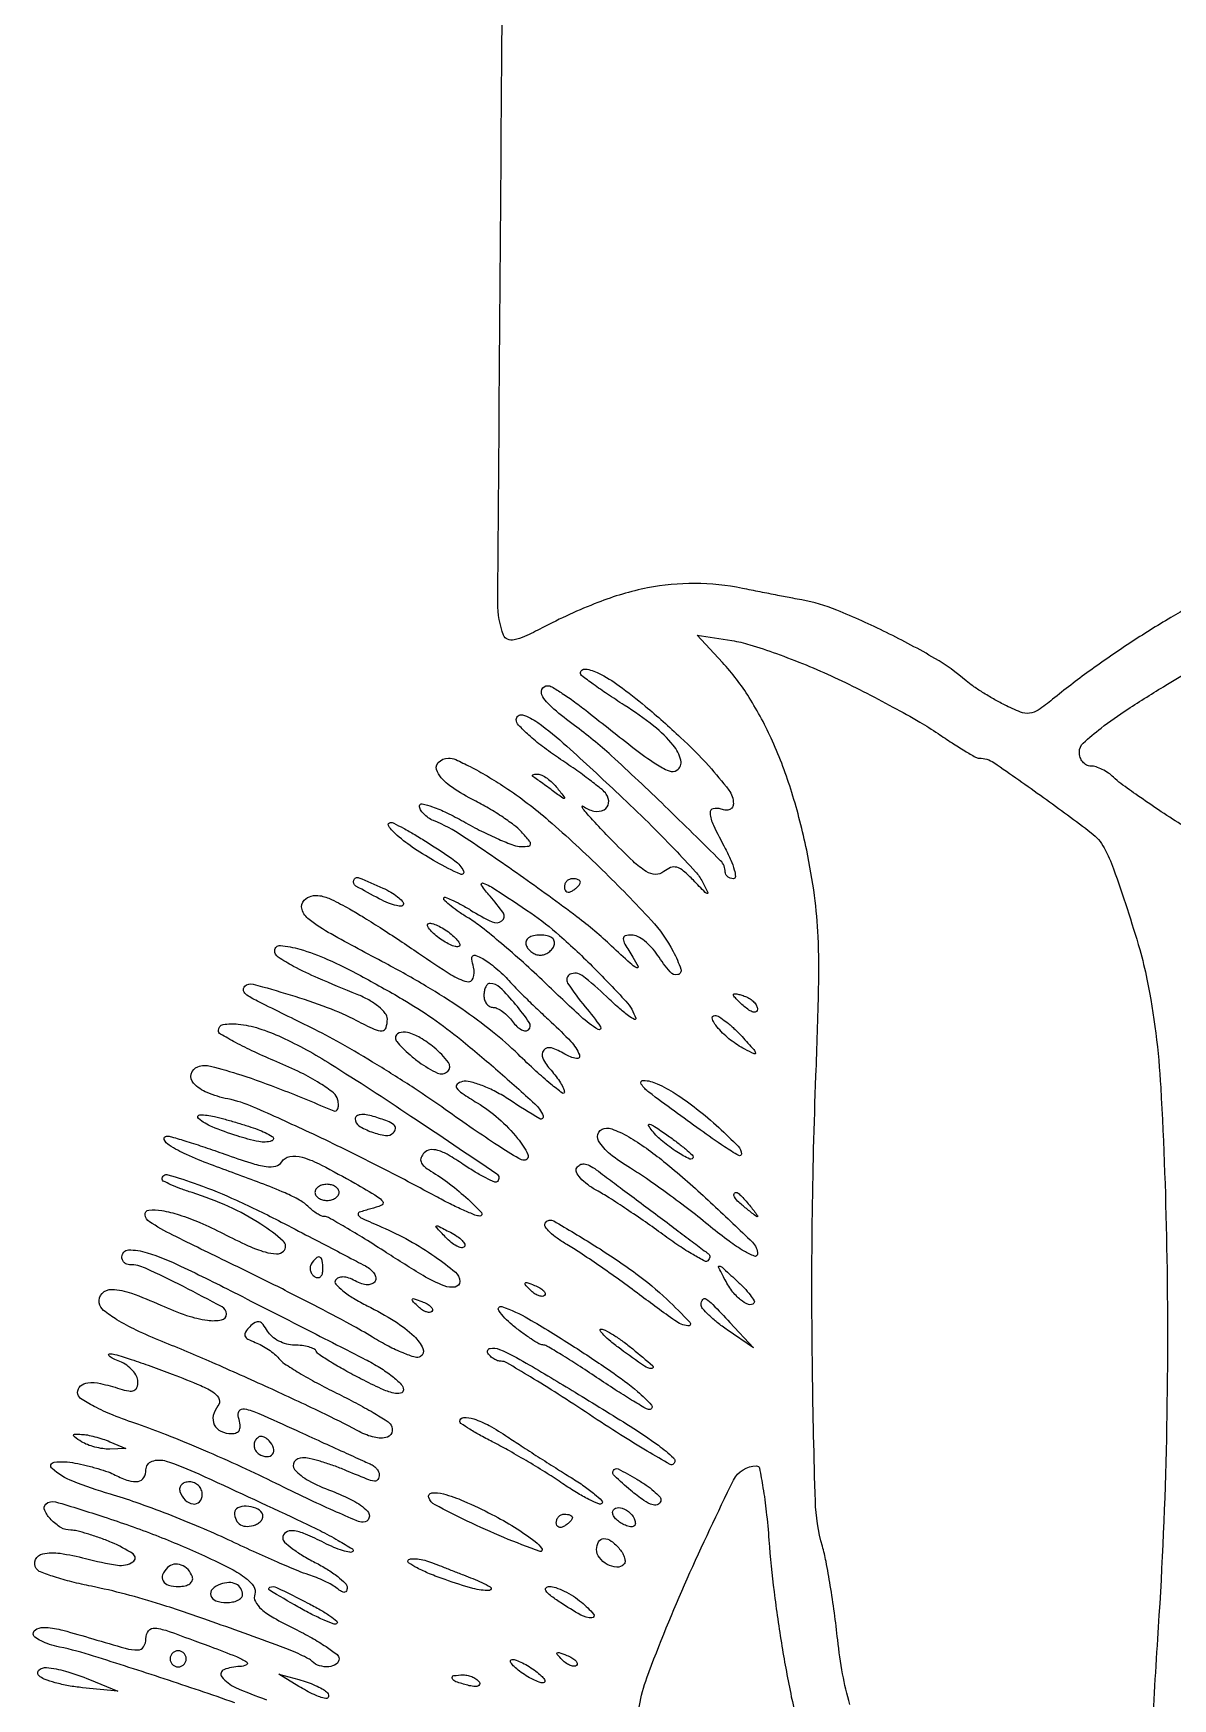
# Model space of a CAD drawing. Extents: x 55 to 655, y 169 to 856.
# Drawn here: x 348 to 489.6, y 323 to 530.1 of the extents above; entities that cross this region are included whole.
import ezdxf

# ---------------------------------------------------------------- set-up
doc = ezdxf.new("R2010")
doc.units = 0

msp = doc.modelspace()

# ---------------------------------------------------------------- linework, layer by layer
for points in [[(494.150719, 460.117435, 0.01533), (489.364584, 457.468927, 0.011486), (484.257105, 454.273509, 0.011367), (479.23006, 450.799077, 0.013761), (474.683577, 447.306707, -0.020415), (472.894872, 445.97017, -0.122725), (471.815336, 445.567941, -0.124611), (470.681201, 445.722578, -0.021313), (468.683577, 446.629258, -0.012363), (467.350403, 447.346223, -0.010469), (465.977192, 448.167656, -0.010603), (464.756983, 448.969236, -0.028874), (463.940906, 449.602809, 0.048006), (460.054488, 452.388844, 0.017227), (454.042612, 455.607614, 0.017014), (447.867711, 458.388086, 0.053223), (443.5, 459.656916, -0.003541), (442.395973, 459.86176, -0.000786), (440.510277, 460.228546, -0.000817), (438.33303, 460.659292, -0.000788), (436.13073, 461.102342, 0.048778), (430.214913, 461.711585, 0.050125), (424.34858, 461.152484, 0.044645), (418.15364, 459.341453, 0.027395), (411.230276, 456.179473, -0.012566), (409.058779, 455.108833, -0.060749), (407.751713, 454.687858, -0.1424), (406.946309, 454.762703, -0.210224), (406.453837, 455.259703, -0.09369), (405.724836, 459.275609, -0.000117), (406.340465, 541.409933, -0.000193), (406.997189, 622.332534, -0.055333)], [(449.463165, 322.333982, -0.023782), (448.582761, 326.127134, -0.017973), (447.966635, 330.359221, 0.006734), (447.552704, 333.732645, 0.006483), (447.043353, 337.136771, 0.006431), (446.517113, 340.124377, 0.023343), (446.070242, 342, -0.06263), (445.192763, 347.598417, -0.004155), (444.832672, 363.915421, -0.00636), (444.813657, 382.313592, -0.006579), (445.265584, 400.5, 0.003734), (445.596245, 411.325801, 0.016031), (445.538238, 417.776291, 0.023711), (445.084153, 422.895882, 0.017105), (444.113571, 428.547258, 0.023794), (442.266187, 435.726224, 0.030583), (439.861606, 442.103032, 0.03381), (436.967207, 447.538144, 0.048125), (433.644763, 451.880532), (430.5, 455.261064), (434.821507, 454.60728, -0.03768), (437.040171, 454.098379, -0.011104), (440.351743, 452.989904, -0.01108), (444.032432, 451.573413, -0.011705), (447.579343, 450.019397, -0.008237), (451.133482, 448.290159, -0.006956), (454.836563, 446.347162, -0.007027), (458.164682, 444.480405, -0.019354), (460.438011, 443.042649, 0.00673), (462.1821, 441.876957, 0.009617), (463.762608, 440.893778, 0.006019), (465.105719, 440.115437, 0.129003), (465.545692, 440, -0.15158), (467.387003, 439.428662, -0.005364), (473.541702, 435.104405, -0.006684), (479.485551, 430.710655, -0.107783), (481.093602, 428.825103, -0.037133), (482.253275, 426.208371, -0.007091), (483.933891, 421.281745, -0.007943), (485.503433, 416.184065, -0.021357), (486.405333, 412.5, -0.035463), (488.11714, 399.038522, -0.009916), (488.876343, 377.814938, -0.010009), (488.778299, 353.855564, -0.010772), (487.711327, 330.5, 0.007123), (487.000267, 317.083436, 0.026371)], [(490.620438, 431.743293, -0.00464), (487.845252, 433.558697, -0.005642), (485.280995, 435.312459, -0.004798), (483.157392, 436.830881, -0.038786), (482.247877, 437.609266, 0.04491), (481.610352, 438.141511, 0.036921), (480.846028, 438.591472, 0.038329), (480.076052, 438.900479, 0.076404), (479.428571, 439, -0.12268), (478.883729, 439.135725, -0.100766), (478.419643, 439.518075, -0.091084), (478.107848, 440.089975, -0.079537), (478, 440.76366, -0.210123), (478.480194, 441.855858, -0.021326), (480.699308, 443.723886, -0.019927), (484.016911, 446.07843, -0.007891), (488.75, 449.056305, -0.008033), (498.786786, 454.933511, -0.017561)], [(423, 318.610906, -0.088743), (424.25987, 325.653423, -0.016281), (429.263099, 337.943628, -0.009937), (435.034665, 350.233909, -0.28536), (437.87718, 352, -0.357892), (438.238604, 351.703295, -0.007664), (438.680852, 349.282812, -0.01404), (439.093517, 346.296416, -0.008555), (439.421148, 342.75, 0.012077), (440.058175, 336.347165, 0.010049), (441.036037, 329.575581, 0.010314), (442.205274, 323.29775, 0.021808), (443.422039, 318.5, -0.156986)], [(373.026486, 322.547282, 0.003764), (364.266893, 325.513919, 0.003259), (355.497993, 328.347065, 0.024081), (351.25, 329.467277, -0.025471), (350.005085, 329.799268, -0.037253), (348.954687, 330.226153, -0.041546), (348.204144, 330.679662, -0.24054), (348, 331.079455, -0.303424), (348.437577, 331.734136, -0.118531), (349.564909, 331.911968, -0.04506), (351.67839, 331.550125, -0.008729), (355.408931, 330.489176, 0.005418), (359.43272, 329.31598, 0.068734), (360.9914, 329.103301, 0.257405), (361.712356, 329.502339, 0.141282), (362, 330.5, -0.162531), (362.330381, 331.489511, -0.267706), (363.118804, 331.825794, -0.056121), (364.889489, 331.407263, -0.003426), (370, 329.535508, -0.005261), (373.246205, 328.282188, -0.054139), (374.514466, 327.610348, -0.577428), (374.488453, 327.248872, -0.108739), (373.666667, 327.052104, 0.090276), (371.670329, 326.650642, 0.503885), (371.433882, 325.757427, 0.11988), (373.12838, 324.449219, 0.020061), (376.972626, 322.919496, -0.009821)]]:
    msp.add_lwpolyline(points, format="xyb")
for points in [[(424.059769, 446.449939, -0.013408), (428.448776, 442.574443, -0.021703), (431.940772, 439.024996, -0.021151), (434.426859, 436.022247, -0.163753), (435, 434.319159, -0.131514), (434.882404, 433.879808, -0.156685), (434.566061, 433.592752, -0.126361), (434.081845, 433.507305, -0.072548), (433.5, 433.638374, 0.151191), (432.493721, 433.705187, 0.376118), (432.099179, 433.149587, 0.086319), (432.517119, 431.663912, 0.011393), (434.001943, 428.735191, -0.019711), (434.698927, 427.301815, -0.037914), (435.121494, 426.097212, -0.055338), (435.249277, 425.25755, -0.426115), (435.001943, 425, -0.08157), (434.61926, 425.062849, -0.092029), (434.294321, 425.244222, -0.100686), (434.077057, 425.514292, -0.119759), (434, 425.831394, 0.199899), (433.419047, 427.226441, 0.00258), (426.503639, 434.019071, 0.007764), (419.832015, 440.306436, 0.026992), (415.25, 444.059387, -0.018917), (412.700896, 446.079395, -0.067039), (411.314002, 447.632338, -0.249457), (411.217749, 448.535582, -0.306059), (411.905386, 449, -0.13463), (412.44978, 448.850711, -0.010444), (413.745355, 448.045313, -0.013678), (415.26628, 446.994867, -0.010008), (416.897715, 445.75, 0.002468), (422.68132, 441.197205, 0.020683), (425.386411, 439.26363, 0.047612), (427.004253, 438.412975, 0.240083), (427.990921, 438.494389, 0.33167), (428.478479, 439.72681, 0.104673), (427.520696, 441.601291, 0.056047), (425.11279, 443.973147, 0.024201), (421.436392, 446.583839, -0.005728), (419.352606, 447.950714, -0.008991), (417.59694, 449.177755, -0.003759), (416.138865, 450.253169, -0.236198), (416, 450.530729, -0.454637), (416.616553, 451.068647, -0.08336), (418.258534, 450.556489, -0.040729), (420.817582, 448.987171, -0.016256)], [(420.817333, 435.456249, -0.005811), (424.437218, 431.968416, -0.007554), (427.666648, 428.685906, -0.005833), (430.288566, 425.874146, -0.066149), (431.153849, 424.627381, -0.003946), (431.840755, 423.264007, -0.607508), (431.759545, 423.153332, -0.162663), (431.500343, 423.287151, -0.001628), (430.037108, 424.800821, 0.02364), (428.822313, 425.951554, 0.107233), (427.970253, 426.414169, 0.165692), (427.205135, 426.379988, 0.080091), (426.350499, 425.875925, -0.186157), (425.338832, 425.535469, -0.128637), (424.171965, 425.895587, -0.052942), (422.530523, 427.172149, -0.008741), (419.6868, 430.009436, -0.004363), (417.808089, 431.984808, -0.01251), (416.550135, 433.400192, -0.058918), (416.191828, 433.942507, -0.792101), (416.292382, 434.026713, 0.109065), (417.665745, 433.404499, 0.172022), (418.93498, 433.573776, 0.254774), (419.502024, 434.405176, 0.180519), (419.208359, 435.520042, 0.070534), (418.678936, 436.082013, 0.006585), (417.173468, 437.253332, 0.008356), (415.328237, 438.602474, 0.006471), (413.275785, 440.011683, -0.01562), (411.272847, 441.441504, -0.021676), (409.57861, 442.85283, -0.018975), (408.305515, 444.101822, -0.18635), (408.025785, 444.785184, -0.505973), (408.77722, 445.361218, -0.087049), (410.68393, 444.424926, -0.026703), (414.302491, 441.477626, -0.004573)], [(406.603877, 436.387267, -0.032607), (412.045975, 432.240013, -0.014316), (418.709921, 426.093819, -0.012631), (424.794664, 419.842581, -0.06745), (427.523909, 415.953766, -0.033049), (428.482258, 413.755872, -0.448135), (428.111194, 413.072589, -0.285293), (427.138774, 413.400383, -0.027459), (425.591957, 415.5, 0.04068), (424.847514, 416.456528, 0.042388), (423.967438, 417.265625, 0.0462), (423.088425, 417.824521, 0.11906), (422.361937, 418, 0.07024), (421.566087, 417.887645, 0.349509), (421.322251, 417.544516, 0.119057), (421.523062, 416.875616, 0.009028), (422.512378, 415.25, -0.027256), (423.165546, 414.083006, -0.723753), (422.993916, 413.915387, -0.065431), (422.176818, 414.486567, -0.003585), (419.877388, 416.619805, 0.027448), (415.567487, 420.251539, 0.007828), (408.493819, 425.405516, 0.006513), (401.344926, 430.306751, 0.049724), (397.75, 432.217776, -0.051144), (397.080644, 432.576033, -0.054633), (396.514063, 433.055962, -0.061188), (396.127367, 433.579003, -0.129316), (396, 434.063234, -0.478625), (396.320182, 434.321092, -0.032424), (397.611175, 433.950369, -0.027644), (399.380175, 433.202996, -0.014699), (401.484851, 432.095458, 0.011941), (403.707264, 430.910268, 0.014433), (405.84913, 429.909291, 0.013088), (407.683648, 429.172005, 0.089227), (408.639839, 429, 0.025337), (409.598725, 429.048621, 0.380888), (409.806886, 429.275853, 0.181234), (409.661737, 429.680009, 0.008048), (408.664889, 430.8178, 0.047971), (407.733003, 431.66761, 0.01481), (406.178263, 432.76325, 0.014664), (404.357151, 433.89219, 0.015607), (402.509901, 434.887953, -0.040674), (399.75204, 436.557971, -0.106563), (398.211982, 438.269612, -0.319498), (398.326146, 439.42914, -0.216846), (399.580532, 440, -0.105526), (400.490847, 439.805713, -0.013637), (402.29561, 438.93876, -0.015416), (404.404074, 437.770635, -0.01231)], [(413.127555, 436.25, -0.002253), (414.013098, 435.11031, -0.484056), (413.983598, 434.992604, -0.268706), (413.813734, 435.009889, -0.001613), (412.5, 435.967032, 0.000677), (411.703647, 436.549513, 0.000854), (410.965104, 437.086246, 0.000676), (410.344143, 437.534628, 0.006866), (410.083333, 437.717032, -0.262974), (410.031105, 437.82247, -0.280207), (410.095803, 437.916878, -0.081051), (410.335842, 437.981211, -0.025033), (410.710889, 438, -0.118513), (411.206305, 437.880901, -0.038743), (411.851526, 437.485937, -0.036088), (412.52532, 436.919689, -0.033687)], [(396.935812, 429.54052, -0.012704), (400.380437, 427.241613, -0.130458), (401.470432, 425.940771, -0.698747), (401.07854, 425.546036, -0.020322), (398.094082, 427.067279, -0.019202), (395.37875, 428.733683, -0.031215), (393.227475, 430.373313, -0.060469), (392.163198, 431.547458, -0.608423), (392.397427, 432, -0.118287), (392.808048, 431.90148, -0.006417), (393.995533, 431.277528, -0.009707), (395.396543, 430.482717, -0.006912)], [(391.452947, 423.839485, -0.026231), (392.428217, 423.331777, -0.034875), (393.251803, 422.765729, -0.037436), (393.839601, 422.221743, -0.189535), (394, 421.813805, -0.405809), (393.785387, 421.592925, -0.063496), (393.11875, 421.658494, -0.041569), (392.151212, 421.966241, -0.021555), (391, 422.5, -0.012085), (388.097647, 424.090913, -0.356915), (387.821789, 424.824763, -0.429329), (388.452472, 425.116801, -0.01253)], [(414, 423.940983, 0.108972), (414.078288, 423.586039, 0.182303), (414.29375, 423.3746, 0.161196), (414.6179, 423.343488, 0.082592), (415, 423.5, 0.029505), (415.382774, 423.768994, 0.035638), (415.70625, 424.066025, 0.038439), (415.934461, 424.34829, 0.151918), (416, 424.559017, 0.210953), (415.92554, 424.727648, 0.081139), (415.70625, 424.870461, 0.061769), (415.382849, 424.967655, 0.042167), (415, 425, 0.105053), (414.618444, 424.918938, 0.099167), (414.29375, 424.688914, 0.09642), (414.076123, 424.345238, 0.093332)], [(387.296305, 421.25, -0.010718), (388.857758, 420.325275, -0.003613), (391.094531, 418.9125, -0.003592), (393.546319, 417.314037, -0.004111), (395.86638, 415.75, 0.008602), (399.945952, 413.052788, 0.078766), (401.890114, 412.208341, 0.392632), (402.666674, 412.628273, 0.146682), (402.714788, 413.982652, -0.022468), (402.494684, 415.011022, -0.249388), (402.623602, 415.396321, -0.294583), (402.992119, 415.465723, -0.028883), (403.848156, 415.057938, -0.032759), (404.596155, 414.580808, -0.01592), (405.488433, 413.880933, -0.015716), (406.374444, 413.090569, -0.021852), (407.112466, 412.325286, 0.013532), (407.973481, 411.402221, 0.004171), (409.319796, 410.057625, 0.004169), (410.851563, 408.578021, 0.004566), (412.362466, 407.168756, -0.019609), (414.787742, 404.766223, -0.087594), (415.874106, 403.094084, -0.601802), (415.497038, 402.629771, -0.091121), (414.045478, 403.203671, 0.066434), (412.395993, 403.951341, 0.299474), (411.430873, 403.664336, 0.300854), (411.315327, 402.666803, 0.066699), (412.339464, 401.17739, -0.022028), (412.975096, 400.409613, -0.025044), (413.512218, 399.620088, -0.025364), (413.895788, 398.912244, -0.111933), (414, 398.452563, -0.618357), (413.761391, 398.333398, -0.01086), (412.310938, 399.473475, -0.01397), (410.456606, 401.086161, -0.007445), (408.25, 403.177733, 0.025322), (405.072207, 405.98121, 0.017874), (401.242156, 408.812195, 0.016176), (396.795308, 411.652637, 0.012281), (391.75, 414.484844, -0.004113), (385.003457, 418.128421, -0.03952), (382.279388, 419.922539, -0.148227), (381.393096, 421.177012, -0.283814), (381.666667, 422.333333, -0.129779), (382.550932, 422.848217, -0.115327), (383.616623, 422.890365, -0.064602), (385.0747, 422.408574, -0.016273)], [(409.814753, 420.73723, -0.032792), (413.405602, 417.945215, -0.015084), (417.715962, 413.876086, -0.011408), (421.641366, 409.75593, -0.105582), (422.875005, 407.640737, -0.668809), (422.710833, 407.499787, -0.042355), (421.961922, 407.963276, -0.021734), (420.755448, 408.943519, -0.009515), (419.240032, 410.340627, 0.025412), (416.227919, 412.945464, 0.283134), (414.716847, 413.112934, 0.45429), (414.406564, 412.019569, 0.030807), (416.582207, 409.084672, -0.024184), (418.496901, 406.572004, -0.805888), (418.203011, 406.258962, -0.051052), (416.063048, 407.857964, -0.005515), (411.560329, 412.092879, 0.008028), (408.906044, 414.564273, 0.008003), (406.170967, 416.951874, 0.007881), (403.71644, 418.960841, 0.030951), (402.111839, 420.078181, -0.01305), (400.919604, 420.846543, -0.019004), (399.914103, 421.589855, -0.014867), (399.143129, 422.244949, -0.212292), (399, 422.566861, -0.512065), (399.17438, 422.692485, -0.023049), (399.98306, 422.380404, -0.022663), (401.062432, 421.846018, -0.012137), (402.346588, 421.094814, 0.027809), (405.015916, 419.643582, 0.27348), (406.240251, 419.75597, 0.403925), (406.413722, 420.722529, 0.036904), (404.759146, 422.837063, -0.038253), (403.701391, 424.196395, -0.740381), (403.920088, 424.461466, -0.047394), (405.49462, 423.624897, -0.003059)], [(401, 416.750979, -0.366836), (400.838327, 416.560271, -0.100457), (400.4125, 416.575531, -0.054324), (399.767778, 416.806938, -0.026282), (399, 417.232073, -0.025601), (398.23431, 417.766587, -0.032258), (397.5875, 418.339772, -0.033865), (397.125732, 418.873246, -0.16286), (397, 419.249021, -0.366836), (397.161673, 419.439729, -0.100457), (397.5875, 419.424469, -0.054324), (398.232222, 419.193062, -0.026282), (399, 418.767927, -0.025601), (399.76569, 418.233413, -0.032258), (400.4125, 417.660228, -0.033865), (400.874268, 417.126754, -0.16286)], [(388.648985, 412.956841, -0.008062), (393.88989, 410.018814, -0.019804), (397.614619, 407.648851, -0.019775), (401.143344, 404.989517, -0.008016), (405.744206, 401.103291, -0.005532), (410.321672, 397.01928, -0.11434), (411.361261, 395.511243, -0.714784), (410.933075, 395.146543, -0.012237), (407.161473, 397.51184, 0.025391), (405.488125, 398.500918, 0.028566), (403.786365, 399.273045, 0.029602), (402.282084, 399.754317, 0.117734), (401.319716, 399.769781, 0.123286), (400.666036, 399.442934, 0.385885), (400.609769, 398.996043, 0.093215), (401.297088, 398.324762, 0.010192), (403.168016, 397.132626, -0.044308), (405.824978, 395.17296, -0.040042), (408.194555, 392.713108, -0.060444), (409.464939, 390.713245, -0.551501), (409.014978, 390, -0.139685), (408.331215, 390.194825, -0.003931), (405.718804, 391.843657, -0.007741), (402.666518, 393.871258, -0.005209), (399.241925, 396.276279, 0.011169), (395.311961, 398.966845, 0.007545), (390.71794, 401.8657, 0.007604), (386.189539, 404.534863, 0.014994), (382.5, 406.490596, -0.000716), (376.033113, 409.685469, -0.024421), (374.540231, 410.518822, -0.187346), (374.137412, 411.057109, -0.270694), (374.284616, 411.617949, -0.269217), (375.317907, 411.892201, -0.007595), (379.902458, 410.565356, -0.015797), (384.533799, 408.986767, -0.02944), (388.154292, 407.374495, 0.010914), (390.377168, 406.284254, 0.120588), (391.342196, 406.094507, 0.315158), (391.835241, 406.474389, 0.076073), (392, 407.551027, 0.174962), (391.746863, 408.252288, 0.048324), (390.901941, 409.090465, 0.042466), (389.689879, 409.919568, 0.032992), (388.25, 410.613504, -0.005864), (383.396238, 412.636315, -0.020575), (380.344096, 414.102147, -0.026235), (378.43304, 415.251164, -0.249227), (378, 416.065969, -0.442279), (378.701626, 416.704007, -0.047337), (381.13106, 416.238125, -0.034543), (384.566364, 414.971956, -0.018161)], [(409.25, 416.75, 0.087886), (409.509184, 416.272249, 0.06965), (409.935938, 415.867188, 0.06941), (410.459169, 415.593688, 0.085974), (411, 415.5, 0.085974), (411.540831, 415.593688, 0.06941), (412.064062, 415.867188, 0.06965), (412.490816, 416.272249, 0.087886), (412.75, 416.75, 0.162171), (412.750104, 417.249077, 0.158614), (412.451282, 417.653846, 0.105759), (411.848796, 417.915359, 0.049736), (411, 418, 0.049736), (410.151204, 417.915359, 0.105759), (409.548718, 417.653846, 0.158614), (409.249896, 417.249077, 0.162171)], [(404, 410.5, 0.074385), (404.085739, 409.926866, 0.088423), (404.334804, 409.440625, 0.100649), (404.705109, 409.115576, 0.130683), (405.139757, 409, -0.114055), (405.666886, 408.878172, -0.042964), (406.320265, 408.486399, -0.039762), (406.984598, 407.920576, -0.038632), (407.557996, 407.251572, 0.04469), (408.100005, 406.634456, 0.071047), (408.671538, 406.227359, 0.100313), (409.181037, 406.082441, 0.219045), (409.553462, 406.220129, 0.361139), (409.63664, 407.119025, 0.023508), (407.937863, 409.363594, 0.026188), (405.995193, 411.460496, 0.189253), (404.75, 411.982723, 0.193474), (404.463688, 411.875218, 0.090516), (404.220312, 411.5543, 0.069116), (404.055239, 411.072816, 0.048105)], [(438, 408.770566, -0.214681), (437.871103, 408.484197, -0.22275), (437.574222, 408.396714, -0.100348), (437.096566, 408.57205, -0.035237), (436.5, 409, -0.012711), (435.925401, 409.50208, -0.017822), (435.440625, 409.980891, -0.014236), (435.071145, 410.395857, -0.176553), (435, 410.59106, -0.407084), (435.095087, 410.688496, -0.044074), (435.440625, 410.666459, -0.034664), (435.924595, 410.557685, -0.019009), (436.5, 410.361626, -0.054778), (437.073663, 410.065988, -0.05745), (437.559375, 409.656816, -0.064053), (437.88993, 409.201557, -0.125677)], [(436.075686, 405.364283, -0.002879), (437.549048, 403.743817, -0.129604), (437.754731, 403.343235, -0.621124), (437.606662, 403.22453, -0.010763), (436.417756, 403.809686, -0.046701), (434.662933, 404.940002, -0.045019), (433.124724, 406.388993, -0.080317), (432.397418, 407.536303, -0.538375), (432.703241, 408, -0.145059), (433.210831, 407.849574, -0.021796), (434.085001, 407.225758, -0.022944), (435.077992, 406.373519, -0.018004)], [(378.848871, 405.290153, -0.030823), (384.976214, 401.945959, -0.006975), (394.92701, 395.494914, -0.001703), (405.596518, 388.311911, -0.470859), (405.687517, 387.354183, -0.305714), (405.343527, 387.287308, -0.015474), (404.253426, 387.790301, -0.020377), (402.928174, 388.52119, -0.012871), (401.441681, 389.475014, 0.017306), (399.571202, 390.651942, 0.059635), (398.257972, 391.219414, 0.106864), (397.299429, 391.292245, 0.169761), (396.57444, 390.920869, 0.093116), (396.193636, 390.333743, 0.185981), (396.181681, 389.788629, 0.131948), (396.560873, 389.244018, 0.038992), (397.393953, 388.646429, -0.026514), (399.737994, 387.051954, -0.022669), (402.031162, 385.13733, -0.02317), (403.684245, 383.477814, -0.64964), (403.5, 383.059771, -0.096833), (402.889513, 383.176948, -0.009035), (401.471875, 383.7776, -0.011341), (399.796429, 384.569481, -0.008674), (398, 385.508262, 0.007527), (390.202444, 389.605929, 0.007599), (382.309777, 393.45355, 0.006038), (375.36204, 396.60901, 0.054264), (372.176985, 397.614603, -0.049236), (369.602696, 398.399059, -0.107326), (367.91714, 399.572152, -0.259338), (367.635408, 400.716215, -0.238986), (368.453088, 401.620372, -0.156832), (370.023066, 401.707246, -0.014599), (373.794314, 400.602168, -0.015169), (378.803807, 398.804274, -0.006653), (385.330961, 396.134832, 0.221656), (385.625766, 396.145076, 0.185821), (385.836877, 396.379862, 0.098274), (385.917166, 396.850461, 0.043074), (385.845503, 397.481764, 0.176656), (385.304879, 398.365865, 0.028244), (383.623647, 399.555459, 0.026022), (381.256417, 400.871163, 0.014475), (378.25, 402.236542, -0.00944), (375.471269, 403.464923, -0.014686), (373.129687, 404.638173, -0.008848), (371.258737, 405.688525, -0.266436), (371, 406.13961, -0.363865), (371.610286, 406.867195, -0.070796), (373.45852, 406.929225, -0.049617), (376.034544, 406.388347, -0.032977)], [(393, 405.188058, 0.175966), (393.157572, 404.754186, 0.020325), (393.86562, 403.974644, 0.022487), (394.818176, 403.091135, 0.016553), (395.946793, 402.197459, 0.049318), (398.23356, 400.832654, 0.310035), (399.505172, 401.040146, 0.384145), (399.589074, 402.168137, 0.054233), (397.826283, 403.994668, 0.039191), (396.091235, 405.224066, 0.074061), (394.508945, 405.874953, 0.146927), (393.448036, 405.822544, 0.317483)], [(427.785183, 398.276125, -0.025375), (430.436568, 396.397296, -0.01845), (433.192488, 394.056513, -0.011853), (435.588513, 391.757549, -0.198124), (436, 390.759852, -0.578561), (435.668547, 390.569289, -0.015414), (433.900724, 391.672836, -0.009927), (430.86069, 393.791834, -0.001301), (424.5, 398.441064, -0.096715), (423.559016, 399.463003, -0.603621), (423.835522, 399.929766, -0.096754), (425.533648, 399.508673, -0.032454)], [(375.888688, 393.825596, -0.050754), (377.688582, 392.945096, -0.641687), (377.617651, 392.387859, -0.127341), (376.033267, 392.30881, -0.026507), (373.317002, 393.021138, -0.019477), (370.228562, 394.142981, -0.079901), (368.532146, 395.175682, -0.695172), (368.69885, 395.631725, -0.060083), (370.5, 395.424337, -0.00802), (371.822776, 395.085593, -0.005419), (373.320427, 394.658866, -0.005459), (374.759601, 394.214732, -0.010825)], [(388, 395.134775, 0.256988), (388.468033, 394.284302, 0.053934), (390.047846, 393.507767, 0.053672), (391.773787, 393.08202, 0.234144), (392.742027, 393.408694, 0.167792), (392.999091, 393.936924, 0.257091), (392.813408, 394.397983, 0.084267), (392.013499, 394.85229, 0.012542), (390.25, 395.44316, 0.036209), (389.359722, 395.647702, 0.072541), (388.639596, 395.653908, 0.119286), (388.175459, 395.47193, 0.244634)], [(423.083384, 392.243411, -0.026437), (427.371186, 389.007341, -0.012958), (432.493, 384.467015, -0.006142), (437.380451, 379.789173, -0.201415), (438, 378.313576, -0.52775), (437.634181, 378.063523, -0.039264), (436.337215, 378.690176, -0.027408), (434.476133, 379.918514, -0.012482), (432.178237, 381.713544, 0.007967), (429.645293, 383.729276, 0.006317), (426.847161, 385.828353, 0.006392), (424.202041, 387.709519, 0.015842), (422.205135, 389, -0.033651), (419.684916, 390.758889, -0.090199), (418.256894, 392.405959, -0.283769), (418.276632, 393.465507, -0.256525), (419.25, 393.993411, -0.084485), (419.89829, 393.879562, -0.021465), (420.891682, 393.47663, -0.021265), (422.002614, 392.91122, -0.020089)], [(430, 390.396722, -0.552797), (429.593049, 390.14112, -0.030292), (427.995544, 391.034114, -0.030612), (426.220627, 392.332293, -0.050422), (424.917756, 393.656334, -0.041965), (424.470051, 394.321103, -0.666975), (424.591938, 394.47571, -0.078584), (425.221225, 394.187036, -0.006155), (426.75, 393.142836, -0.008995), (427.995409, 392.235656, -0.013507), (429.045313, 391.396067, -0.008328), (429.880211, 390.666438, -0.212078)], [(371.784904, 390.750206, 0.00906), (375.035502, 389.652411, 0.043007), (376.949579, 389.221144, 0.088915), (378.142891, 389.270949, 0.201997), (378.864854, 389.78387, -0.215254), (379.870037, 390.460249, -0.113636), (381.40135, 390.371272, -0.049582), (383.823422, 389.39424, -0.009665), (387.95546, 387.127049, -0.004596), (390.788962, 385.465501, -0.117956), (391.421922, 384.846346, -0.461948), (391.280034, 384.39391, -0.038458), (389.95546, 383.948285, 0.019191), (388.510863, 383.523432, 0.478781), (388.385592, 383.183768, 0.153157), (388.846315, 382.773845, 0.004295), (391.308006, 381.690505, -0.025082), (394.715184, 380.018785, -0.025667), (397.910761, 378.025926, -0.021071), (400.459173, 376.084296, -0.222987), (401, 374.931906, -0.364321), (400.413456, 374.233769, -0.137543), (399.046815, 374.370998, -0.042462), (396.447686, 375.653306, -0.007749), (391.893923, 378.5, 0.004698), (389.172583, 380.224371, 0.006983), (386.755205, 381.678125, 0.003446), (384.686898, 382.863931, 0.129131), (384.168818, 383, -0.103505), (383.794144, 383.078401, -0.032534), (383.282777, 383.343063, -0.03093), (382.73574, 383.720922, -0.029778), (382.232125, 384.167875, 0.06849), (381.096032, 385.029087, 0.025486), (379.297154, 385.922365, 0.012486), (376.253651, 387.155563, 0.00182), (370, 389.483513, -0.017173), (367.037475, 390.691117, -0.037926), (364.8922, 391.855362, -0.150025), (364.276449, 392.586516, -0.537466), (364.55, 393.000206, -0.071519), (365.178797, 392.90994, -0.004035), (367.067128, 392.339353, -0.006127), (369.308221, 391.612157, -0.004449)], [(425.62236, 383.091705, -0.000296), (427.904936, 381.377633, -0.000444), (429.895839, 379.877971, -0.000178), (431.602601, 378.589009, -0.009923), (431.916667, 378.341705, -0.132889), (432.036989, 378.173056, -0.112416), (432.065812, 377.955251, -0.097362), (431.996654, 377.720444, -0.076361), (431.839289, 377.505956, -0.328677), (431.454824, 377.447735, -0.010483), (429.993889, 378.256851, -0.016521), (428.239403, 379.356301, -0.010241), (426.250838, 380.755956, 0.006267), (424.069986, 382.317019, 0.005324), (421.729657, 383.911509, 0.005372), (419.567443, 385.317884, 0.015041), (418.013432, 386.24067, -0.03317), (416.856749, 386.985483, -0.052167), (415.987021, 387.783852, -0.069246), (415.502106, 388.514961, -0.255593), (415.530512, 389.049369, -0.130431), (415.93829, 389.435257, -0.150332), (416.461345, 389.541285, -0.098585), (417.12818, 389.338679, -0.035831), (417.967655, 388.808699, -0.001436), (418.995945, 388.046861, -0.000245), (420.949264, 386.589494, -0.000267), (423.241774, 384.875402, -0.000238)], [(378.814002, 382.308978, -0.000244), (382.267812, 380.515087, -0.000306), (385.46687, 378.849043, -0.000244), (388.149903, 377.447985, -0.002416), (389.274515, 376.853084, -0.053629), (389.912638, 376.417876, -0.076623), (390.359771, 375.899918, -0.099808), (390.55412, 375.383957, -0.180641), (390.46732, 374.947122, -0.153213), (390.090572, 374.621221, -0.108049), (389.537336, 374.512621, -0.077564), (388.827855, 374.638976, -0.040104), (388, 375, 0.041719), (387.192578, 375.349019, 0.073247), (386.477986, 375.47786, 0.099886), (385.916253, 375.38319, 0.16424), (385.548722, 375.078834, 0.335672), (385.595393, 374.584513, 0.037588), (386.472583, 373.761056, 0.033639), (387.805738, 372.826473, 0.020247), (389.497935, 371.89393, -0.023864), (392.929057, 369.970622, -0.050884), (395.32773, 368.107834, -0.093687), (396.422086, 366.581343, -0.37994), (396.120489, 365.574466, -0.216182), (395.465308, 365.4903, -0.022007), (393.952221, 366.029035, -0.024367), (392.128244, 366.87614, -0.017023), (390.157163, 367.998314, 0.014542), (387.432538, 369.567446, 0.003617), (382.883512, 371.971684, 0.003694), (377.635428, 374.647959, 0.003702), (372.351817, 377.244599, -0.003153), (365.336532, 380.682718, -0.029549), (362.42157, 382.355874, -0.222178), (361.892842, 383.211729, -0.411983), (362.352853, 383.797821, -0.0777), (363.961418, 383.747406, -0.029986), (366.132615, 383.20139, -0.025602), (368.707233, 382.23958, -0.016302), (371.599716, 380.873211, 0.01083), (374.696654, 379.368597, 0.037016), (376.794047, 378.587267, 0.061662), (378.231056, 378.356201, 0.208354), (379.096386, 378.696386, 0.431724), (379.059301, 379.944389, 0.039055), (376.282929, 382.045881, 0.035752), (372.271155, 384.229048, 0.030003), (367.75, 385.966587, -0.011388), (366.312735, 386.4584, -0.017759), (365.101562, 386.953411, -0.012264), (364.150962, 387.410295, -0.281674), (364, 387.657007, -0.497129), (364.705738, 388.1914, -0.017966), (368.432213, 386.995556, -0.020806), (373.235374, 385.032093, -0.012224)], [(383, 386, 0.148195), (383.115568, 385.618646, 0.098894), (383.440625, 385.29375, 0.082425), (383.926543, 385.074694, 0.064853), (384.5, 385, 0.064853), (385.073457, 385.074694, 0.082425), (385.559375, 385.29375, 0.098894), (385.884432, 385.618646, 0.148195), (386, 386, 0.148195), (385.884432, 386.381354, 0.098894), (385.559375, 386.70625, 0.082425), (385.073457, 386.925306, 0.064853), (384.5, 387, 0.064853), (383.926543, 386.925306, 0.082425), (383.440625, 386.70625, 0.098894), (383.115568, 386.381354, 0.148195)], [(437.127555, 384.25, -0.001576), (438.00764, 383.120493, -0.377591), (438, 383, -0.377591), (437.879507, 382.99236, -0.001576), (436.75, 383.872445, -0.017685), (435.693241, 384.76332, -0.065617), (435.130484, 385.426111, -0.241985), (435.09305, 385.806605, -0.307699), (435.377555, 386, -0.184603), (435.589861, 385.91885, -0.013803), (436.047359, 385.485937, -0.017649), (436.574319, 384.920402, -0.012436)], [(401.561837, 379.228504, -0.253633), (401.205514, 379.122712, -0.066521), (400.62434, 379.328967, -0.05091), (399.931813, 379.778353, -0.032763), (399.22619, 380.426339, -0.002294), (398.072152, 381.645748, -0.404836), (398.074764, 381.808394, -0.323466), (398.256694, 381.8377, -0.001975), (399.835646, 381.035795, -0.029819), (400.687471, 380.53269, -0.05386), (401.306169, 380.010796, -0.082345), (401.619194, 379.551408, -0.314606)], [(426.73502, 372.713506, -0.013173), (429.588274, 369.852925, -0.718042), (429.342348, 369.389289, -0.114842), (427.741518, 370.049272, -0.006362), (423.349494, 373.268066, 0.005314), (420.875602, 375.089092, 0.004805), (418.279576, 376.920192, 0.004816), (415.922885, 378.515472, 0.015269), (414.304382, 379.518723, -0.024407), (413.11597, 380.285778, -0.039272), (412.194799, 381.062418, -0.046977), (411.621196, 381.74629, -0.297765), (411.610288, 382.178449, -0.405845), (412.677535, 382.446592, -0.008563), (417.784267, 379.371259, -0.01765), (422.89096, 375.918916, -0.032655)], [(373.411796, 373.328573, 0.000073), (378.005326, 370.979907, 0.000071), (382.638153, 368.612834, 0.00007), (386.708287, 366.534711, 0.000267), (389.25, 365.239125, -0.02124), (391.069166, 364.213567, -0.029119), (392.604688, 363.131113, -0.029061), (393.723328, 362.12929, -0.198114), (394, 361.458432, -0.347943), (393.653843, 361.02122, -0.120488), (392.792717, 361.028443, -0.045859), (391.241828, 361.576807, -0.010618), (388.75, 362.78896, -0.008243), (386.714473, 363.87592, -0.011701), (384.944271, 364.913965, -0.007874), (383.511679, 365.831215, -0.143903), (383.166667, 366.24108, 0.179895), (382.882718, 366.534006, 0.042775), (382.235951, 366.777067, 0.038629), (381.396979, 366.944309, 0.029895), (380.466357, 367, -0.066113), (379.48771, 367.129971, -0.054251), (378.504628, 367.514063, -0.056117), (377.664373, 368.080289, -0.088227), (377.111969, 368.75, 0.037348), (376.557296, 369.58135, 0.169576), (376.074934, 369.891763, 0.201517), (375.557031, 369.807198, 0.055261), (374.895061, 369.282783, 0.051693), (374.36433, 368.635952, 0.235416), (374.307081, 368.166767, 0.187188), (374.653096, 367.765086, 0.032511), (375.582783, 367.344754, -0.03438), (376.390083, 366.976119, -0.025242), (377.230567, 366.463635, -0.025699), (377.979864, 365.894705, -0.050456), (378.5, 365.357402, 0.0809), (379.216293, 364.702034, 0.009887), (381.024471, 363.568929, 0.011504), (383.246376, 362.305556, 0.009259), (385.689687, 361.047527, -0.007835), (388.102646, 359.81381, -0.010749), (390.230538, 358.624104, -0.007708), (391.959744, 357.571715, -0.114266), (392.455999, 357.071195, -0.240412), (392.535982, 356.094464, -0.259725), (391.793642, 355.503419, -0.110574), (390.170119, 355.594529, -0.055045), (388.252052, 356.37466, 0.012528), (383.805306, 358.640268, 0.00431), (377.264544, 361.699915, 0.004384), (370.237771, 364.839185, 0.006465), (364.010784, 367.460601, -0.013334), (360.797603, 368.865539, -0.027627), (358.387585, 370.163731, -0.032728), (356.74045, 371.32668, -0.17731), (356.18746, 372.25, -0.246994), (356.549489, 373.438651, -0.209562), (357.783165, 373.928124, -0.077483), (360.196633, 373.463738, -0.02031), (363.859204, 371.978038, 0.023911), (367.047202, 370.711493, 0.049198), (369.657706, 370.094657, 0.081991), (371.393947, 370.146583, 0.358605), (372, 370.88293, 0.276395), (371.476085, 371.758289, 0.005411), (366.64992, 374.278964, 0.009164), (361.941291, 376.566132, 0.108889), (359.972665, 377, -0.101907), (359.601498, 377.076443, -0.098575), (359.28572, 377.29375, -0.097244), (359.074154, 377.61832, -0.096242), (359, 378, -0.409532), (359.834019, 378.847481, -0.082553), (362.14667, 378.500983, -0.033065), (366.311081, 376.839793, -0.006782)], [(382.542705, 377.069098, 0.108373), (382.401101, 376.665803, 0.099685), (382.434921, 376.22714, 0.095498), (382.639411, 375.820631, 0.090427), (382.983688, 375.510081, 0.136093), (383.36964, 375.397824, 0.190788), (383.701458, 375.524436, 0.140899), (383.925389, 375.890269, 0.067432), (384, 376.440983, 0.039415), (383.914842, 377.519563, 0.25701), (383.592818, 377.933879, 0.315493), (383.13314, 377.838655, 0.050477)], [(411.526461, 373.193128, -0.20742), (411.220211, 373.072099, -0.082976), (410.768815, 373.162781, -0.063152), (410.246577, 373.441312, -0.043285), (409.733333, 373.875912, -0.011214), (409.106486, 374.536448, -0.400052), (409.111181, 374.729672, -0.286372), (409.336218, 374.78179, -0.008399), (410.293128, 374.435707, -0.036269), (410.940734, 374.133723, -0.070189), (411.395085, 373.789051, -0.120343), (411.59249, 373.461316, -0.278911)], [(437.562588, 372.229255, -0.289486), (436.872314, 372.073567, -0.088441), (435.899595, 372.628129, -0.060512), (434.829342, 373.764732, -0.038751), (433.86966, 375.305694, -0.005939), (433.163907, 376.703153, -0.605303), (433.266106, 376.842489, -0.147382), (433.604927, 376.681602, -0.001913), (435.36034, 375.07939, -0.015967), (436.338345, 374.120445, -0.026368), (437.092857, 373.243661, -0.024686), (437.595818, 372.52173, -0.349393)], [(397.526461, 371.193128, -0.20742), (397.220211, 371.072099, -0.082976), (396.768815, 371.162781, -0.063152), (396.246577, 371.441312, -0.043285), (395.733333, 371.875912, -0.011214), (395.106486, 372.536448, -0.400052), (395.111181, 372.729672, -0.286372), (395.336218, 372.78179, -0.008399), (396.293128, 372.435707, -0.036269), (396.940734, 372.133723, -0.070189), (397.395085, 371.789051, -0.120343), (397.59249, 371.461316, -0.278911)], [(434.562909, 369.829503), (437.5, 366.659005), (434.25, 368.897597, -0.018072), (433.005313, 369.822983, -0.024397), (431.954687, 370.752349, -0.022838), (431.179677, 371.58075, -0.178471), (431, 372.068094, -0.150066), (431.188344, 372.681499, -0.404044), (431.593807, 372.766651, -0.061313), (432.453547, 372.066501, -0.00442)], [(414.964384, 366.962051, -0.0086), (419.765581, 363.764339, -0.021873), (423.101595, 361.236186, -0.040742), (424.821147, 359.556484, -0.643256), (424.567575, 359, -0.133826), (424.114996, 359.123343, -0.003727), (422.358958, 360.175, -0.007394), (420.3062, 361.467238, -0.004981), (418, 363, 0.005521), (415.684737, 364.535185, 0.007994), (413.603573, 365.835564, 0.004575), (411.830887, 366.882183, 0.120463), (411.304869, 367.035963, -0.121965), (410.838168, 367.173903, -0.012574), (409.85518, 367.783714, -0.015065), (408.707706, 368.586614, -0.011494), (407.5, 369.530996, -0.06715), (405.845983, 371.306225, -0.728436), (406.220031, 371.805325, -0.049268), (409.540056, 370.283014, -0.010496)], [(422.5, 366.530996, -0.007888), (424.973475, 364.437418, -0.685147), (424.852858, 364.10571, -0.159448), (423.942135, 364.383018, -0.005956), (421, 366.5, -0.012405), (419.763677, 367.46039, -0.027613), (418.884212, 368.264166, -0.051649), (418.452244, 368.807263, -0.594265), (418.55572, 368.995033, -0.122787), (419.087517, 368.859463, -0.016109), (420.103868, 368.269173, -0.017928), (421.282145, 367.472989, -0.014135)], [(415.340755, 361.147395, -0.003022), (422.180561, 356.920239, -0.0177), (425.679858, 354.551814, -0.029893), (427.548477, 353.009041, -0.424638), (427.562309, 352.228976, -0.338346), (427.153303, 352.174301, -0.00302), (424.294239, 353.832851, -0.008635), (420.971884, 355.865098, -0.005278), (417.119466, 358.371476, 0.004417), (413.229821, 360.911612, 0.00663), (409.78716, 363.052871, 0.003067), (406.833268, 364.811618, 0.133509), (406.14034, 365, -0.083672), (405.703567, 365.073606, -0.053441), (405.236789, 365.29375, -0.052017), (404.812203, 365.617468, -0.065562), (404.5, 366, -0.518314), (404.758103, 366.605722, -0.159452), (405.951366, 366.480405, -0.027069), (409.256192, 364.780817, -0.004599)], [(365.266664, 363.398102, -0.008332), (368.801574, 361.979391, -0.052456), (370.501464, 361.043786, -0.159793), (371.100271, 360.249403, -0.261141), (370.951787, 359.441907, 0.116712), (370.365289, 358.259182, 0.171863), (370.494164, 357.117647, 0.168998), (371.316983, 356.29853, 0.112549), (372.626405, 356, 0.097), (373.26457, 356.12498, 0.196005), (373.624783, 356.476997, 0.13841), (373.707396, 357.086454, 0.041772), (373.497973, 358.006386, -0.219385), (373.600278, 358.823222, -0.318271), (374.246019, 359.094719, -0.049497), (376.045941, 358.50388, -0.003829), (380.680585, 356.413307, 0.0006), (383.766738, 354.997161, 0.000803), (386.570234, 353.720224, 0.000555), (388.9249, 352.655431, 0.008379), (389.75, 352.299932, -0.056489), (390.228033, 352.036967, -0.057216), (390.632812, 351.674661, -0.063023), (390.908182, 351.27261, -0.119222), (391, 350.893011, -0.141745), (390.826916, 350.29473, -0.294699), (390.404443, 350.098722, -0.060884), (389.459539, 350.350487, -0.003441), (386.654243, 351.5, 0.014311), (385.161299, 352.074182, 0.014496), (383.644262, 352.559375, 0.014428), (382.302098, 352.904524, 0.05577), (381.448785, 353, 0.23593), (380.434371, 352.493125, 0.35403), (380.468695, 351.553058, 0.090063), (382.213589, 350.158864, 0.035074), (385.03843, 348.882504, -0.032689), (387.72228, 347.685215, -0.072784), (389.525311, 346.36983, -0.297654), (389.717395, 345.496925, -0.311745), (388.997848, 345, -0.101219), (388.206276, 345.161903, -0.003578), (385.333419, 346.412779, -0.006498), (381.9523, 347.966739, -0.004489), (378.164515, 349.809461, 0.008232), (373.916131, 351.837065, 0.006017), (369.135826, 353.953474, 0.006082), (364.556763, 355.849639, 0.013351), (361, 357.16303, -0.01329), (357.923469, 358.298666, -0.025899), (355.548175, 359.393719, -0.026957), (353.881637, 360.38741, -0.249818), (353.5, 361.103569, -0.208241), (353.861551, 361.934032, -0.166155), (354.761915, 362.3364, -0.07808), (356.348454, 362.233326, -0.021971), (358.75, 361.582472, 0.031522), (359.852263, 361.306213, 0.139973), (360.510449, 361.369322, 0.2163), (360.87439, 361.743876, 0.086462), (361, 362.464837, 0.120073), (360.834608, 363.143622, 0.06359), (360.339063, 363.860227, 0.057635), (359.610452, 364.503966, 0.056636), (358.75, 364.968838, -0.015946), (357.946543, 365.321946, -0.051227), (357.448456, 365.626183, -0.246723), (357.360038, 365.815804, -0.381738), (357.478788, 365.936614, -0.090541), (358.132021, 365.860549, -0.004646), (360.170226, 365.217073, -0.007273), (362.58699, 364.390235, -0.005203)], [(406.946249, 355.605696, 0.003644), (408.617876, 354.49708, 0.00186), (410.732277, 353.12809, 0.001848), (412.922174, 351.733158, 0.002773), (414.84448, 350.533509, -0.013297), (416.473013, 349.468929, -0.02301), (417.758783, 348.488269, -0.020234), (418.663606, 347.665306, -0.41623), (418.664755, 347.331422, -0.305997), (418.268041, 347.254509, -0.015854), (417.025455, 347.830569, -0.020657), (415.514086, 348.670254, -0.013048), (413.820275, 349.766763, 0.009561), (411.857473, 351.056918, 0.006034), (409.520643, 352.490611, 0.006058), (407.188591, 353.844863, 0.01108), (405.25, 354.883478, -0.008393), (403.621102, 355.74494, -0.013014), (402.248438, 356.547884, -0.007249), (401.141506, 357.25709, -0.251748), (401, 357.520324, -0.404483), (401.467257, 358.003423, -0.086425), (402.742613, 357.824888, -0.047582), (404.657846, 357.000201, -0.022802)], [(357.5, 355), (359.5, 354.140571), (357.5, 354.085598, -0.04208), (356.624578, 354.135227, -0.028709), (355.646875, 354.331527, -0.029001), (354.719141, 354.632322, -0.050598), (354, 355, -0.006504), (353.108753, 355.592542, -0.247646), (353, 355.79865, -0.411928), (353.12733, 355.926979, -0.011111), (354, 355.914402, -0.038039), (354.715834, 355.833403, -0.016709), (355.646875, 355.62312, -0.016424), (356.624418, 355.333122, -0.021159)], [(375.596556, 355.156231, 0.105525), (375.439393, 354.716563, 0.099247), (375.470283, 354.240657, 0.096292), (375.684746, 353.801911, 0.09291), (376.050219, 353.468963, 0.116221), (377.032006, 353.141241, 0.258096), (377.731074, 353.448742, 0.251496), (377.853466, 354.214666, 0.113251), (377.296201, 355.103799, 0.053431), (376.785686, 355.515485, 0.136091), (376.335356, 355.655459, 0.169261), (375.940704, 355.531428, 0.094625)], [(358.184259, 350.859148, 0.037368), (359.847799, 350.161696, 0.122785), (361.026287, 350.069647, 0.21608), (361.727914, 350.541474, 0.13918), (362, 351.5, -0.32094), (362.76909, 352.574766, -0.163024), (364.516711, 352.58415, -0.02828), (368.560991, 350.995113, -0.001575), (380.848774, 345.298981, -0.007784), (383.63111, 343.945367, -0.013532), (385.890254, 342.724586, -0.007664), (387.655129, 341.671911, -0.483998), (387.691705, 341.358371, -0.248), (387.328696, 341.246395, -0.026328), (386.440492, 341.463404, -0.027618), (385.345307, 341.860072, -0.018635), (384.14259, 342.426264, 0.019242), (381.820571, 343.515939, 0.071442), (380.2613, 343.926816, 0.175979), (379.375202, 343.716177, 0.252421), (379, 343.020324, 0.210145), (379.216907, 342.527026, 0.023886), (380.175, 341.728987, 0.025626), (381.467801, 340.85304, 0.018132), (383, 340, -0.020386), (384.532001, 339.138006, -0.028177), (385.825, 338.235045, -0.027667), (386.771051, 337.403156, -0.201201), (387, 336.857231, -0.09553), (386.91906, 336.437459, -0.284407), (386.693304, 336.270894, -0.157746), (386.316291, 336.359743, -0.032614), (385.75, 336.755166, 0.039417), (385.111999, 337.187886, 0.017), (384.201539, 337.665573, 0.016697), (383.193146, 338.11082, 0.021219), (382.233964, 338.450089, -0.024405), (380.919875, 338.924327, -0.003741), (378.361724, 340.01381, -0.004173), (375.361141, 341.348212, -0.00361), (372.233964, 342.797626, 0.010657), (368.768825, 344.34474, 0.007108), (364.739192, 345.974792, 0.007158), (360.784343, 347.44475, 0.013917), (357.580308, 348.484226, -0.022137), (352.919217, 350.081535, -0.086533), (350.328994, 351.659118, -0.652395), (350.578337, 352.451121, -0.074436), (353.169643, 352.35022, -0.013587), (354.568207, 352.045264, -0.01179), (356.016459, 351.651549, -0.011942), (357.311024, 351.232719, -0.033742)], [(366.229167, 348.8125, 0.113253), (366.877068, 347.749304, 0.165501), (367.846361, 347.257027, 0.244413), (368.653027, 347.540134, 0.190724), (369, 348.416667, 0.099038), (368.879125, 349.020927, 0.097945), (368.534896, 349.534896, 0.097945), (368.020927, 349.879125, 0.099038), (367.416667, 350, 0.077096), (366.841384, 349.910766, 0.119977), (366.414714, 349.651172, 0.144529), (366.204183, 349.264262, 0.134046)], [(426, 347.784392, -0.255117), (425.695662, 347.226747, -0.221372), (425.0287, 347.135529, -0.077962), (423.8736, 347.701226, -0.021067), (422.25, 348.943562, -0.013519), (420.211278, 350.739993, -0.340863), (420.096978, 351.428843, -0.409125), (420.693221, 351.614267, -0.014595), (423, 350.340929, -0.018053), (424.149055, 349.604961, -0.025002), (425.11875, 348.858937, -0.023293), (425.836262, 348.18737, -0.195403)], [(405, 345.949971, -0.021175), (407.802789, 344.360559, -0.023731), (410.352788, 342.594737, -0.084784), (411.228636, 341.651781, -0.715917), (411, 341.359186, -0.014896), (406.473707, 343.088538, -0.013767), (401.936199, 345.127259, -0.007539), (397.924601, 347.139271, -0.194675), (397.151502, 348.045494, -0.478047), (397.523216, 348.625275, -0.092697), (398.959531, 348.51584, -0.039153), (401.5134, 347.614806, -0.01402)], [(369.267798, 340.800004, -0.010723), (372.571893, 339.193747, -0.043965), (374.455781, 338.007869, -0.086365), (375.38773, 337.005088, -0.224626), (375.516699, 336.052615, 0.199243), (375.596031, 335.132465, 0.09419), (376.346616, 334.179522, 0.050857), (377.884865, 333.094815, 0.014145), (380.498901, 331.719722, -0.013839), (382.606667, 330.612595, -0.020471), (384.384052, 329.517324, -0.016398), (385.743024, 328.534791, -0.232037), (386, 328.010865, -0.253168), (385.645422, 327.355465, -0.121126), (384.714826, 327.028489, -0.097113), (383.56121, 327.140519, -0.124378), (382.647995, 327.685338, 0.073757), (382.198058, 328.019045, 0.011709), (381.214773, 328.515416, 0.012761), (380.018725, 329.047462, 0.010858), (378.731329, 329.548747, 0.002237), (369.654952, 332.811871, 0.00821), (363.867602, 334.756992, 0.01247), (359.447171, 336.0419, 0.014888), (355.220728, 337.023329, -0.011765), (352.772882, 337.575663, -0.016412), (350.61456, 338.192268, -0.012801), (348.879694, 338.799511, -0.165211), (348.35786, 339.229988, -0.247306), (348.280366, 340.356372, -0.243558), (349.166135, 341.067969, -0.087087), (351.320636, 341.122363, -0.02717), (354.5, 340.468525, 0.026286), (358.463225, 339.646184, 0.179712), (360.38378, 340.0427, 0.54469), (360.397766, 341.037597, 0.047926), (357.709169, 342.47705, 0.012413), (356.210322, 343.060045, 0.013371), (354.720844, 343.552634, 0.01298), (353.423952, 343.906942, 0.060256), (352.654563, 344, -0.132783), (351.439562, 344.328455, -0.069342), (350.19811, 345.30496, -0.081018), (349.419178, 346.433457, -0.316984), (349.555812, 347.222478, -0.275651), (350.771948, 347.529716, -0.006121), (356.782057, 345.652594, -0.013639), (363.220815, 343.358682, -0.015384)], [(373, 346.166667, 0.1101), (373.198212, 345.277437, 0.153587), (373.74615, 344.681458, 0.13906), (374.583356, 344.471043, 0.084271), (375.592022, 344.673686, 0.069014), (376.084537, 344.94545, 0.099406), (376.41577, 345.315123, 0.123524), (376.535637, 345.721781, 0.149708), (376.435239, 346.104785, 0.16343), (375.670913, 346.739769, 0.088031), (374.455883, 346.97801, 0.106719), (373.396246, 346.769138, 0.299377)], [(415, 345.559017, -0.151918), (414.934461, 345.34829, -0.038439), (414.70625, 345.066025, -0.035638), (414.382774, 344.768994, -0.029505), (414, 344.5, -0.082592), (413.6179, 344.343488, -0.161196), (413.29375, 344.3746, -0.182303), (413.078288, 344.586039, -0.108972), (413, 344.940983, -0.093332), (413.076123, 345.345238, -0.09642), (413.29375, 345.688914, -0.099167), (413.618444, 345.918938, -0.105053), (414, 346, -0.042167), (414.382849, 345.967655, -0.061769), (414.70625, 345.870461, -0.081139), (414.92554, 345.727648, -0.210953)], [(422.77106, 345.18682, -0.108271), (422.818151, 344.74444, -0.257062), (422.633872, 344.482386, -0.161356), (422.219753, 344.426249, -0.045328), (421.58356, 344.606309, -0.049992), (420.977839, 344.911187, -0.054888), (420.465171, 345.322276, -0.062067), (420.115141, 345.772094, -0.13514), (420, 346.190322, -0.310331), (420.373328, 346.733894, -0.180578), (421.198675, 346.742032, -0.106345), (422.180521, 346.127369, -0.120025)], [(420.868879, 341.657991, -0.045322), (421.251705, 341.100979, -0.061644), (421.482433, 340.537152, -0.077398), (421.536455, 340.051628, -0.187585), (421.393558, 339.726892, -0.217121), (420.505351, 339.394804, -0.109462), (419.334434, 339.741503, -0.101297), (418.351453, 340.582699, -0.166787), (418, 341.606989, -0.128595), (418.250498, 342.564865, -0.266409), (418.89241, 342.948338, -0.166631), (419.831074, 342.645118, -0.058916)], [(364.6875, 339.354167, 0.093249), (364.070848, 338.45172, 0.241718), (364.117382, 337.688046, 0.196257), (364.805115, 337.167385, 0.065198), (366.083333, 337, 0.055066), (366.860897, 337.085896, 0.098609), (367.446404, 337.345, 0.142962), (367.755382, 337.732137, 0.179733), (367.770833, 338.1875, 0.105531), (367.235871, 339.09629, 0.11722), (366.393926, 339.666264, 0.132907), (365.468249, 339.756771, 0.155894)], [(402.638688, 337.972022, -0.036306), (404.79649, 336.945419, -0.755746), (404.689941, 336.51038, -0.077537), (402.636019, 336.754905, -0.016337), (399.179852, 337.846519, -0.013159), (397.236659, 338.588869, -0.024011), (395.700316, 339.310732, -0.024013), (394.637776, 339.940845, -0.474727), (394.604302, 340.270969, -0.185664), (394.991278, 340.44297, -0.040598), (395.733172, 340.420672, -0.037071), (396.640941, 340.250503, -0.028231), (397.602823, 339.936156, 0.00007), (398.710571, 339.503731, 0.000038), (400.070944, 338.973027, 0.000038), (401.454242, 338.433621, 0.00006)], [(371.25, 337.281721, 0.107219), (370.249712, 336.657326, 0.286665), (370.057715, 335.875409, 0.23242), (370.694972, 335.223856, 0.085145), (372, 335, 0.045091), (372.76556, 335.06918, 0.064972), (373.4125, 335.276414, 0.084925), (373.849643, 335.581425, 0.200667), (374, 335.940983, 0.132898), (373.781652, 336.747963, 0.14824), (373.192225, 337.294836, 0.122936), (372.300905, 337.48387, 0.077342)], [(382.136743, 334.930239, -0.012607), (383.660365, 334.103892, -0.022189), (384.868791, 333.335214, -0.019469), (385.726814, 332.683151, -0.442805), (385.740173, 332.40684, -0.292159), (385.383502, 332.32824, -0.012473), (384.129269, 332.824168, -0.018), (382.609929, 333.534772, -0.011457), (380.893268, 334.464556, -0.004878), (377.36324, 336.528396, -0.628499), (377.398646, 336.919685, -0.206249), (378.237809, 336.878986, -0.004122)], [(416.139216, 335.033269, -0.039045), (417.634645, 333.575513, -0.640367), (417.42124, 333.096409, -0.1318), (416.041204, 333.448034, -0.018347), (413.5, 335, -0.015612), (412.262283, 335.876491, -0.081283), (411.687271, 336.480039, -0.36344), (411.720927, 336.821616, -0.195269), (412.139216, 336.993411, -0.084681), (412.93144, 336.861544, -0.030446), (413.990393, 336.420337, -0.029161), (415.114928, 335.785475, -0.030594)], [(365, 328, 0.099038), (365.076342, 327.618362, 0.097945), (365.29375, 327.29375, 0.097945), (365.618362, 327.076342, 0.099038), (366, 327, 0.099038), (366.381638, 327.076342, 0.097945), (366.70625, 327.29375, 0.097945), (366.923658, 327.618362, 0.099038), (367, 328, 0.099038), (366.923658, 328.381638, 0.097945), (366.70625, 328.70625, 0.097945), (366.381638, 328.923658, 0.099038), (366, 329, 0.099038), (365.618362, 328.923658, 0.097945), (365.29375, 328.70625, 0.097945), (365.076342, 328.381638, 0.099038)], [(410.44113, 326.468197, -0.02314), (411.120855, 325.902802, -0.065258), (411.518302, 325.431283, -0.206301), (411.565688, 325.143397, -0.344492), (411.382259, 325, -0.091785), (410.870607, 325.094722, -0.024227), (410.105802, 325.431283, -0.023749), (409.257685, 325.906233, -0.022398), (408.44113, 326.468197, -0.02314), (407.761404, 327.033591, -0.065258), (407.363957, 327.50511, -0.206301), (407.316571, 327.792996, -0.344492), (407.5, 327.936393, -0.091785), (408.011653, 327.841671, -0.024227), (408.776457, 327.50511, -0.023749), (409.624574, 327.03016, -0.022398)], [(415.526461, 327.193128, -0.20742), (415.220211, 327.072099, -0.082976), (414.768815, 327.162781, -0.063152), (414.246577, 327.441312, -0.043285), (413.733333, 327.875912, -0.011214), (413.106486, 328.536448, -0.400052), (413.111181, 328.729672, -0.286372), (413.336218, 328.78179, -0.008399), (414.293128, 328.435707, -0.036269), (414.940734, 328.133723, -0.070189), (415.395085, 327.789051, -0.120343), (415.59249, 327.461316, -0.278911)], [(355, 325.414418), (358.5, 323.980992), (354.128916, 324.41158, -0.020103), (352.376399, 324.655677, -0.022905), (350.724906, 325.032615, -0.022871), (349.367355, 325.476376, -0.10633), (348.678916, 325.921084, -0.431365), (348.6988, 326.604183, -0.204579), (349.630129, 326.916548, -0.052788), (352.018836, 326.468383, -0.024448)], [(384.45, 323.887605, -0.223265), (384.675062, 323.324148, -0.455223), (384.342626, 323.067679, -0.063031), (382.895309, 323.552391, -0.023306), (381, 324.577151), (378.5, 326.08343), (381, 325.429321, -0.021171), (382.026791, 325.113672, -0.019921), (383.044688, 324.706621, -0.020345), (383.916945, 324.273445, -0.06254)], [(403.442363, 325.093259, -0.236417), (403.46851, 324.80112, -0.238295), (403.250238, 324.606613, -0.095442), (402.733252, 324.570513, -0.033809), (402.00138, 324.70989, -0.020231), (400.524947, 325.160521, -0.209047), (400.069405, 325.583925, -0.493596), (400.252137, 325.912738, -0.036651), (401.440983, 326, -0.056553), (402.033747, 325.93274, -0.049897), (402.623294, 325.733645, -0.052741), (403.122626, 325.440555, -0.095554)]]:
    msp.add_lwpolyline(points, format="xyb", close=True)

doc.saveas('drawing.dxf')
